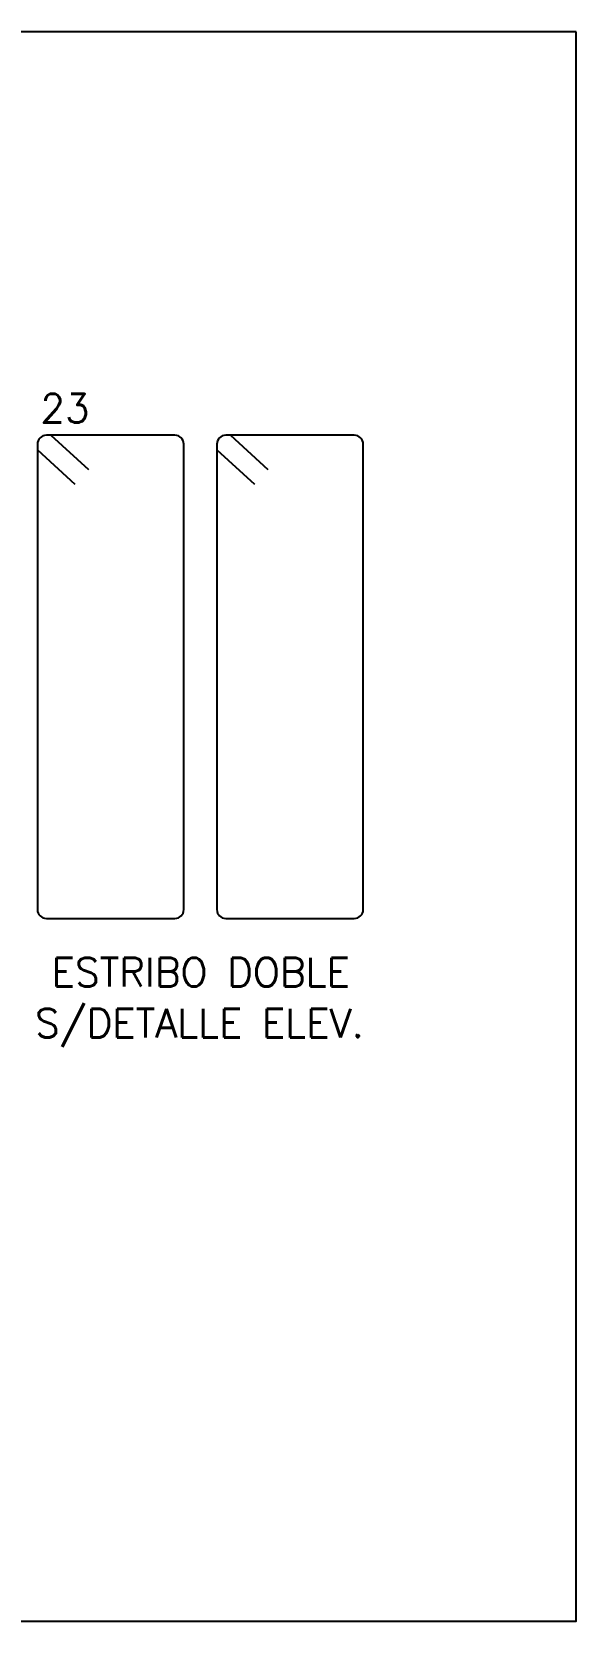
# Model space of a CAD drawing. Extents: x -16110 to 12046, y -24256 to 28890.
# Drawn here: x 3631 to 4059, y 888 to 2138 of the extents above; entities that cross this region are included whole.
import ezdxf
from ezdxf.enums import TextEntityAlignment as Align

# ---------------------------------------------------------------- set-up
doc = ezdxf.new("R2010")
doc.units = 0
doc.header["$LTSCALE"] = 30
doc.header["$MEASUREMENT"] = 0
doc.layers.get('0').update_dxf_attribs({"linetype": 'CONTINUOUS'})
doc.layers.add('RLA-CORTES', color=5, linetype='CONTINUOUS')
doc.layers.add('RLA-FE', color=7, linetype='CONTINUOUS')
doc.styles.add('ROMANS', font='romans.shx', dxfattribs={"height": 11.25})

# ---------------------------------------------------------------- blocks, each defined once
blk = doc.blocks.new('A$C1B1873A6')
at = {"layer": 'RLA-FE'}
for p, q in [((-54, 183), (-54, 0)), ((0, 186.5), (-50.5, 186.5)), ((-48.69, 186.5), (-33.94, 173)), ((3.5, 0), (3.5, 183)), ((-54, 180.78), (-39.25, 167.27)), ((-50.5, -3.5), (0, -3.5))]:
    blk.add_line(p, q, dxfattribs=at)
for centre, start, end in [((-50.5, 183), 90, 180), ((0, 183), 0, 90), ((-50.5, 0), 180, 270), ((0, 0), 270, 0)]:
    blk.add_arc(centre, 3.5, start, end, dxfattribs=at)

msp = doc.modelspace()

# ---------------------------------------------------------------- linework, layer by layer
at = {"layer": 'RLA-CORTES', "color": 2}
msp.add_lwpolyline([(4059.133, 2137.812), (1609.133, 2137.812), (1609.133, 887.812), (4059.133, 887.812)], close=True, dxfattribs=at)

# ---------------------------------------------------------------- block references
at = {"xscale": 2, "yscale": 2, "zscale": 2}
for p in [(3743.737, 1447.504), (3884.737, 1447.504)]:
    msp.add_blockref('A$C1B1873A6', p, dxfattribs=at)

# ---------------------------------------------------------------- texts
at = {"layer": 'RLA-FE', "color": 3, "style": 'ROMANS'}
msp.add_text('23', height=22.5, dxfattribs=at).set_placement((3638.101, 1830.476))
for s, p in [('ESTRIBO DOBLE', (3881.286, 1386.988)), ('S/DETALLE ELEV.', (3892.286, 1346.988))]:
    msp.add_text(s, height=22.5, dxfattribs=at).set_placement(p, align=Align.RIGHT)

doc.saveas('drawing.dxf')
